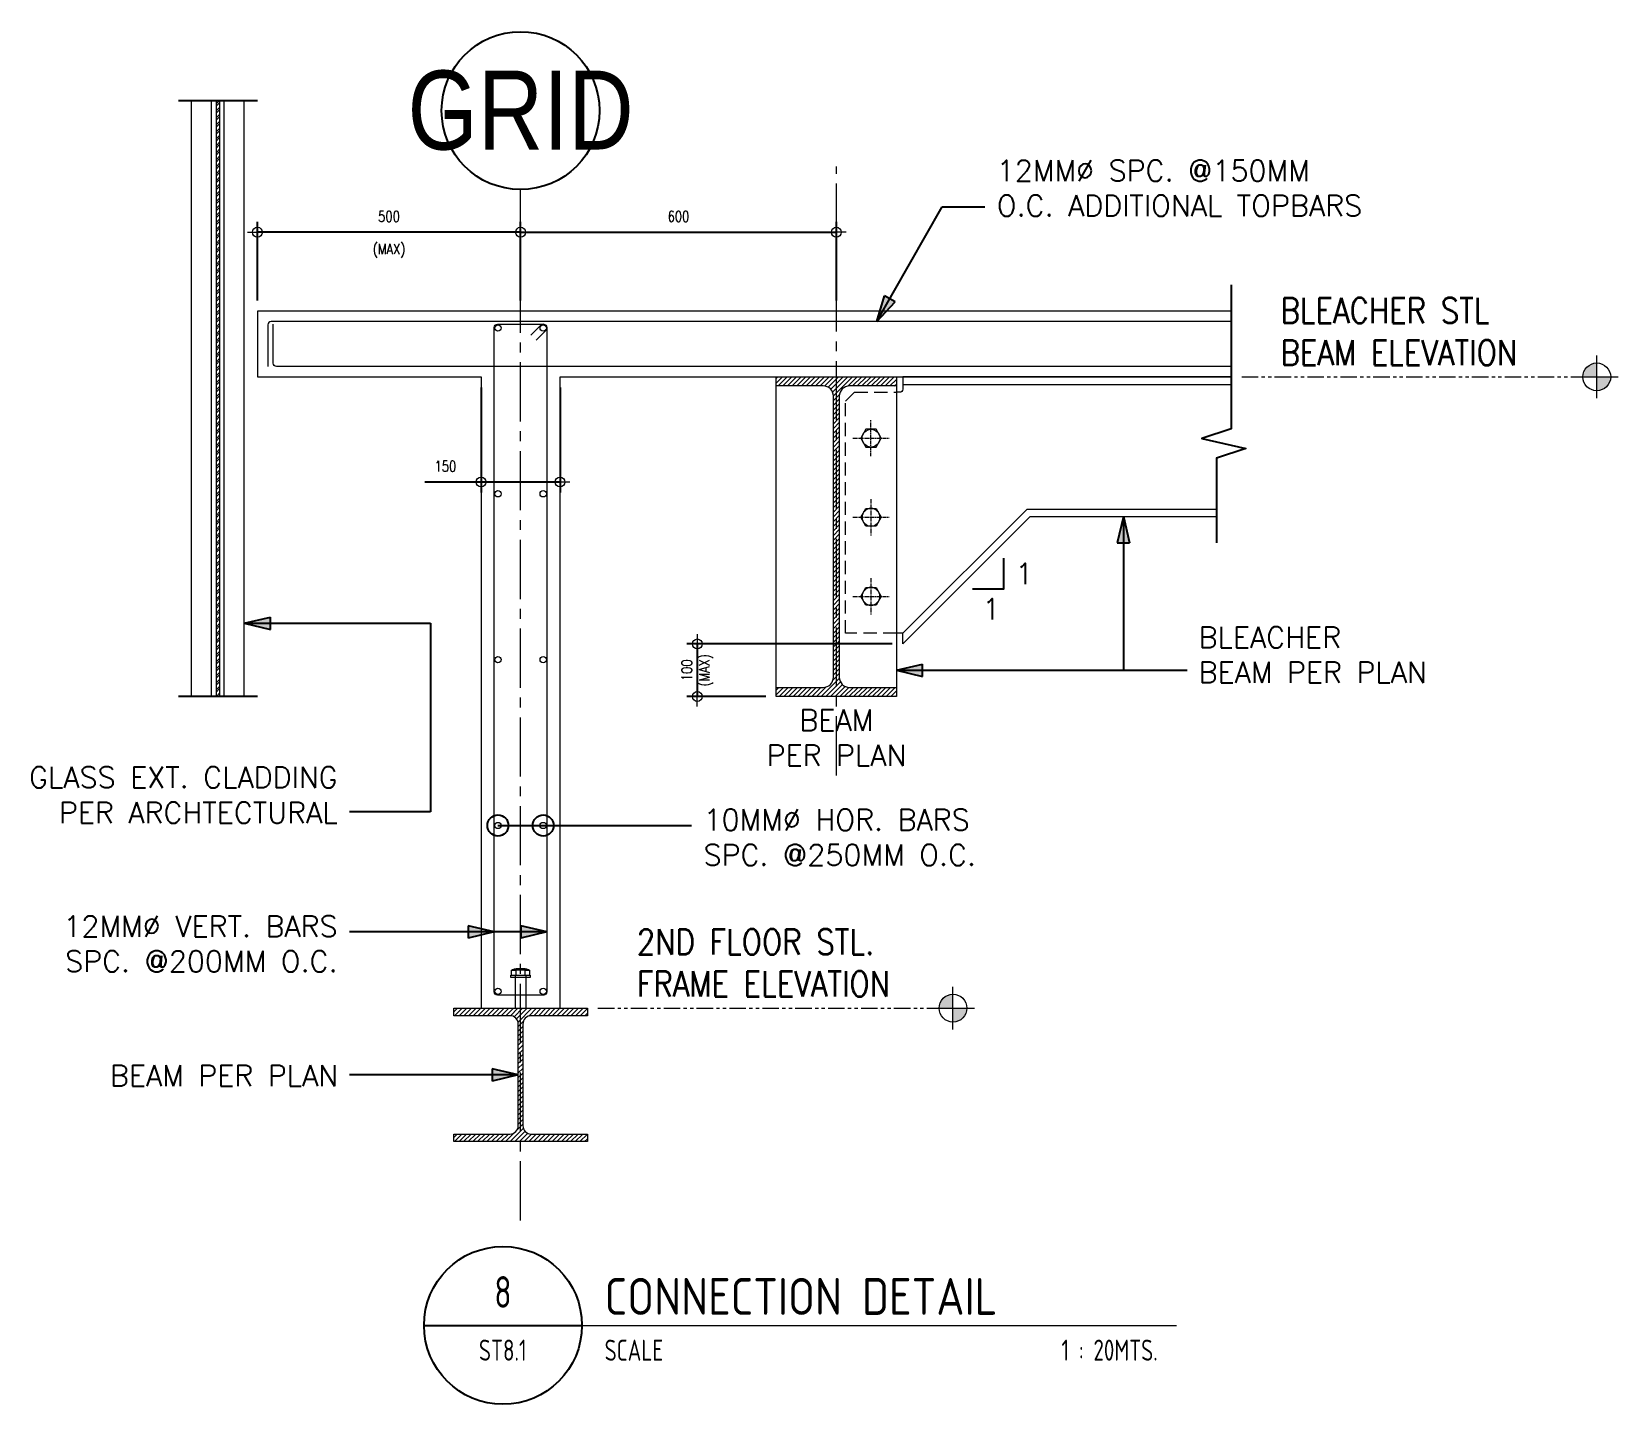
# Model space of a CAD drawing. Header units: millimetres. Extents: x -14320 to 437400, y -59080 to 73710.
# Drawn here: x 29319 to 32334, y 21799 to 24408 of the extents above; entities that cross this region are included whole.
import ezdxf
from ezdxf.enums import TextEntityAlignment as Align

# ---------------------------------------------------------------- set-up
doc = ezdxf.new("R2010")
doc.units = ezdxf.units.MM
doc.header["$LTSCALE"] = 10
doc.header["$MEASUREMENT"] = 0
for name, pattern in [('CENTER2', [1.125, 0.75, -0.125, 0.125, -0.125]), ('HIDDEN', [0.375, 0.25, -0.125]), ('PHANTOM2', [1.25, 0.625, -0.125, 0.125, -0.125, 0.125, -0.125])]:
    doc.linetypes.add(name, pattern=pattern)
for name, color, linetype, lineweight in [('HATCH', 8, 'Continuous', 5), ('HPROP', 251, 'Continuous', 9), ('OUTLINE', 1, 'HIDDEN', 15), ('S-Ablt', 1, 'Continuous', 9), ('S-ANNO-DIMS', 1, 'Continuous', 5), ('S-Anno-Symb', 143, 'PHANTOM2', 13), ('S-Anno-Text', 52, 'Continuous', 15), ('S-ANNO-WELD', 1, 'Continuous', 9), ('S-COLS', 6, 'Continuous', 15), ('S-DETL-FAST', 40, 'Continuous', 9), ('S-DETL-RBAR', 7, 'Continuous', 9), ('S_GRID LINES', 252, 'Continuous', 5), ('SLAB', 4, 'Continuous', 9), ('TEXT', 2, 'Continuous', 20), ('TEXT1', 3, 'Continuous', 20), ('WINDOW', 37, 'Continuous', 15)]:
    doc.layers.add(name, color=color, linetype=linetype, lineweight=lineweight)
doc.layers.add('TARGET-MAIN', color=1, linetype='Continuous')
doc.styles.add('1', font='simplex.shx', dxfattribs={"width": 0.85, "height": 40})
doc.styles.add('40', font='simplex.shx', dxfattribs={"width": 0.8, "height": 20})
doc.styles.add('ARCHITEXT', font='architxt.shx', dxfattribs={"width": 0.85})
doc.styles.add('ARIALNW', font='ARIALN.TTF')
doc.styles.add('ROMANS12', font='ROMANS.shx', dxfattribs={"height": 1.125})
doc.dimstyles.new('ESCA20', dxfattribs={"dimtxt": 40, "dimasz": 0.25, "dimexe": 20, "dimexo": 20, "dimgap": 20, "dimtad": 1, "dimdec": 0, "dimrnd": 1, "dimdsep": 46, "dimtxsty": '40', "dimblk1": 'ESCADIM_ARW', "dimblk2": 'ESCADIM_ARW', "dimsah": 1, "dimcen": 50, "dimclrd": 256, "dimclre": 256, "dimclrt": 52, "dimadec": 0, "dimazin": 0, "dimtfac": 1, "dimtdec": 0, "dimtofl": 0, "dimtmove": 0, "dimatfit": 3, "dimldrblk": 'ESCADIM_ARW', "dimfxl": 1, "dimtolj": 1, "dimtzin": 0, "dimarcsym": 0})
doc.dimstyles.new('ESCA_ARW$7', dxfattribs={"dimtxt": 200, "dimasz": 1, "dimexe": 100, "dimexo": 100, "dimgap": 100, "dimtad": 1, "dimdec": 0, "dimrnd": 1, "dimdsep": 46, "dimtxsty": '1', "dimblk1": 'dim_arw', "dimblk2": 'dim_arw', "dimsah": 1, "dimcen": 50, "dimclrd": 1, "dimclre": 256, "dimclrt": 52, "dimadec": 0, "dimazin": 0, "dimtfac": 1, "dimtofl": 0, "dimtmove": 0, "dimatfit": 3, "dimldrblk": 'dim_arw', "dimfxl": 1, "dimtolj": 1, "dimtzin": 0, "dimarcsym": 0})

# ---------------------------------------------------------------- blocks, each defined once
blk = doc.blocks.new('ESCADIM_ARW')
at = {"color": 9}
blk.add_line((75, 0), (-75, 0), dxfattribs=at)
blk.add_circle((0, 0), 37.5, dxfattribs=at)
blk = doc.blocks.new('*D67')
at = {"layer": 'Defpoints', "color": 0, "transparency": 16777216}
for p in [(30974.3, 23244.3, 0), (30584, 23144.3), (30734, 23144.3, 0)]:
    blk.add_point(p, dxfattribs=at)
at = {"layer": 'S-ANNO-DIMS', "lineweight": -2, "transparency": 16777216}
for p, q in [((30954.3, 23244.3), (30564, 23244.3)), ((30584, 23244.1), (30584, 23144.6)), ((30714, 23144.3), (30564, 23144.3))]:
    blk.add_line(p, q, dxfattribs=at)
at = {"layer": 'S-ANNO-DIMS', "lineweight": -2, "transparency": 16777216, "xscale": 0.25, "yscale": 0.25, "zscale": 0.25}
for p, rotation in [((30584, 23244.3), 90), ((30584, 23144.3), 270)]:
    blk.add_blockref('ESCADIM_ARW', p, dxfattribs=dict(at, rotation=rotation))
at = {"layer": 'S-ANNO-DIMS', "color": 52, "transparency": 16777216, "insert": (30584, 23194.3), "char_height": 20, "attachment_point": 5, "rotation": 90, "style": '40'}
blk.add_mtext('\\A1;100\\P(MAX)', dxfattribs=at)
blk = doc.blocks.new('HBOLTP')
at = {"color": 0, "linetype": 'ByBlock'}
blk.add_lwpolyline([(-0.25, 0.433), (-0.5, 0), (-0.25, -0.433), (0.25, -0.433), (0.5, 0), (0.25, 0.433)], close=True, dxfattribs=at)
blk.add_circle((0, 0), 0.433, dxfattribs=at)
blk = doc.blocks.new('TARGET-DWGLABEL')
at = {"layer": 'TARGET-MAIN'}
blk.add_line((-7.5, 0), (7.5, 0), dxfattribs=at)
blk.add_circle((0, 0), 7.5, dxfattribs=at)
at = {"layer": 'TARGET-MAIN', "color": 2, "style": 'ARCHITEXT', "width": 0.85}
blk.add_text('SCALE', height=2, dxfattribs=at).set_placement((9.66, -2.36), align=Align.MIDDLE_LEFT)
at = {"layer": 'TARGET-MAIN', "color": 6, "style": 'ARCHITEXT', "width": 0.85}
blk.add_attdef('DRAWING_TITLE', text='', height=5, dxfattribs=at).set_placement((9.08, 4.41), align=Align.MIDDLE_LEFT)
at = {"layer": 'TARGET-MAIN', "color": 4, "style": 'ARCHITEXT', "width": 0.85}
blk.add_attdef('DWG_NO.', text='', height=3, dxfattribs=at).set_placement((0, 3.17), align=Align.MIDDLE_CENTER)
at = {"layer": 'TARGET-MAIN', "color": 3, "style": 'ARCHITEXT', "width": 0.85}
blk.add_attdef('SHT_NO.', text='', height=2, dxfattribs=at).set_placement((-0.02, -2.36), align=Align.MIDDLE_CENTER)
at = {"layer": 'TARGET-MAIN', "color": 2, "style": 'ARCHITEXT', "width": 0.85}
blk.add_attdef('SCALE', text='', height=2, dxfattribs=at).set_placement((69.6, -2.36), align=Align.MIDDLE_RIGHT)
blk = doc.blocks.new('*D68')
at = {"layer": 'Defpoints', "color": 0, "transparency": 16777216}
for p in [(30848.2, 24026.9), (30248.2, 23876.9), (30848.2, 23876.9)]:
    blk.add_point(p, dxfattribs=at)
at = {"layer": 'S-ANNO-DIMS', "lineweight": -2, "transparency": 16777216}
for p, q in [((30248.2, 23896.9), (30248.2, 24046.9)), ((30248.4, 24026.9), (30847.9, 24026.9)), ((30848.2, 23896.9), (30848.2, 24046.9))]:
    blk.add_line(p, q, dxfattribs=at)
at = {"layer": 'S-ANNO-DIMS', "lineweight": -2, "transparency": 16777216, "xscale": 0.25, "yscale": 0.25, "zscale": 0.25, "rotation": 180}
blk.add_blockref('ESCADIM_ARW', (30248.2, 24026.9), dxfattribs=at)
at = {"layer": 'S-ANNO-DIMS', "lineweight": -2, "transparency": 16777216, "xscale": 0.25, "yscale": 0.25, "zscale": 0.25}
blk.add_blockref('ESCADIM_ARW', (30848.2, 24026.9), dxfattribs=at)
at = {"layer": 'S-ANNO-DIMS', "color": 52, "transparency": 16777216, "insert": (30548.2, 24056.9), "char_height": 20, "attachment_point": 5, "style": '40'}
blk.add_mtext('\\A1;600', dxfattribs=at)
blk = doc.blocks.new('dim_arw')
h = blk.add_hatch(color=256)
h.paths.add_polyline_path([(-125.603, 29.454), (0, 0), (-125.603, -29.454, -0.115681), (-132.51, 0, -0.115681)])
h.paths.add_polyline_path([(-249.023, 58.396), (-125.603, 29.454, 0.115681), (-132.51, 0, 0.115681), (-125.603, -29.454), (-249.023, -58.396)])
for p, q in [((0, 0), (-249.023, 58.396)), ((-249.023, 58.396), (-249.023, -58.396)), ((0, 0), (-249.023, -58.396))]:
    blk.add_line(p, q)
blk = doc.blocks.new('*D69')
at = {"layer": 'Defpoints', "color": 0, "transparency": 16777216}
for p in [(29748.2, 24026.9), (29748.2, 23876.9, 0), (30248.2, 23876.9)]:
    blk.add_point(p, dxfattribs=at)
at = {"layer": 'S-ANNO-DIMS', "lineweight": -2, "transparency": 16777216}
for p, q in [((29748.2, 23896.9), (29748.2, 24046.9)), ((30247.9, 24026.9), (29748.4, 24026.9)), ((30248.2, 23896.9), (30248.2, 24046.9))]:
    blk.add_line(p, q, dxfattribs=at)
at = {"layer": 'S-ANNO-DIMS', "lineweight": -2, "transparency": 16777216, "xscale": 0.25, "yscale": 0.25, "zscale": 0.25, "rotation": 180}
blk.add_blockref('ESCADIM_ARW', (29748.2, 24026.9), dxfattribs=at)
at = {"layer": 'S-ANNO-DIMS', "lineweight": -2, "transparency": 16777216, "xscale": 0.25, "yscale": 0.25, "zscale": 0.25}
blk.add_blockref('ESCADIM_ARW', (30248.2, 24026.9), dxfattribs=at)
at = {"layer": 'S-ANNO-DIMS', "color": 52, "transparency": 16777216, "char_height": 20, "attachment_point": 5, "style": '40'}
for s, insert in [('\\A1;500', (29998.2, 24056.9)), ('\\A1;(MAX)', (29998.2, 23991.6))]:
    blk.add_mtext(s, dxfattribs=dict(at, insert=insert))
blk = doc.blocks.new('BOLT', base_point=(6.579, 3.6798))
for p, q in [((6.571, 3.6847), (6.571, 3.6798)), ((6.575, 3.6847), (6.571, 3.6847)), ((6.575, 3.6858), (6.573, 3.6858)), ((6.575, 3.6798), (6.575, 3.6858)), ((6.575, 3.6858), (6.583, 3.6858)), ((6.575, 3.6847), (6.583, 3.6847)), ((6.585, 3.6858), (6.583, 3.6858)), ((6.583, 3.6798), (6.583, 3.6858)), ((6.587, 3.6847), (6.583, 3.6847)), ((6.587, 3.6798), (6.587, 3.6847))]:
    blk.add_line(p, q)
for centre, radius, start, end in [((6.573, 3.6833), 0.00241, 33.9696, 146.0304), ((6.579, 3.6777), 0.00805, 60.2058, 119.7942), ((6.585, 3.6833), 0.00241, 33.9696, 146.0304)]:
    blk.add_arc(centre, radius, start, end)
blk = doc.blocks.new('BOLT20')
at = {"color": 1}
for p, q in [((-18.5, 4.5), (-18.5, 0)), ((18.5, 4.5), (-18.5, 4.5)), ((-18.5, 0), (18.5, 0)), ((18.5, 0), (18.5, 4.5))]:
    blk.add_line(p, q, dxfattribs=at)
at = {"color": 1, "xscale": 2125, "yscale": 2000, "zscale": 2125}
blk.add_blockref('BOLT', (0, 4.5), dxfattribs=at)
blk = doc.blocks.new('Elev_Pnt')
at = {"layer": 'S-Anno-Symb'}
h = blk.add_hatch(color=1, dxfattribs=at)
h.paths.add_polyline_path([(0, 110, 0.414214), (-110, 0), (0, 0)])
h.paths.add_polyline_path([(110, 0), (0, 0), (0, -110, 0.414214)])
at = {"layer": 'S-Anno-Symb', "color": 1, "linetype": 'Continuous'}
for p, q in [((0, -170), (0, 170)), ((-170, 0), (170, 0))]:
    blk.add_line(p, q, dxfattribs=at)
blk.add_circle((0, 0), 110, dxfattribs=at)
blk = doc.blocks.new('*D70')
at = {"layer": 'Defpoints', "color": 0, "transparency": 16777216}
for p in [(30173.2, 23751.9, 0), (30323.2, 23751.9, 0), (30173.2, 23552)]:
    blk.add_point(p, dxfattribs=at)
at = {"layer": 'S-ANNO-DIMS', "lineweight": -2, "transparency": 16777216}
for p, q in [((30173.2, 23731.9), (30173.2, 23532)), ((30323.2, 23731.9), (30323.2, 23532)), ((30173.2, 23552), (30066.3, 23552)), ((30322.9, 23552), (30173.4, 23552))]:
    blk.add_line(p, q, dxfattribs=at)
at = {"layer": 'S-ANNO-DIMS', "lineweight": -2, "transparency": 16777216, "xscale": 0.25, "yscale": 0.25, "zscale": 0.25, "rotation": 180}
blk.add_blockref('ESCADIM_ARW', (30173.2, 23552), dxfattribs=at)
at = {"layer": 'S-ANNO-DIMS', "lineweight": -2, "transparency": 16777216, "xscale": 0.25, "yscale": 0.25, "zscale": 0.25}
blk.add_blockref('ESCADIM_ARW', (30323.2, 23552), dxfattribs=at)
at = {"layer": 'S-ANNO-DIMS', "color": 52, "transparency": 16777216, "insert": (30105.3, 23582), "char_height": 20, "attachment_point": 5, "style": '40'}
blk.add_mtext('\\A1;150', dxfattribs=at)

msp = doc.modelspace()

# ---------------------------------------------------------------- hatches: boundary and pattern name
at = {"layer": 'HATCH'}
h = msp.add_hatch(dxfattribs=at)
h.set_pattern_fill('ANSI32', color=254, scale=25, style=0)
h.set_pattern_definition([(45, (-121997.13, -108754.902), (-6.62912607, 6.62912607), []), (45, (-121992.711, -108754.902), (-6.62912607, 6.62912607), [])])
h.paths.add_polyline_path([(29670.2, 24276.9), (29676.2, 24276.9), (29676.2, 23144.3), (29670.2, 23144.3)])
h = msp.add_hatch(dxfattribs=at)
h.set_pattern_fill('ANSI31', color=254, scale=50, style=0)
h.set_pattern_definition([(45, (-118582.229, -108879.902), (-4.41941738, 4.41941738), [])])
edge = h.paths.add_edge_path()
edge.add_line((30848.2, 23144.3), (30734, 23144.3))
edge.add_line((30734, 23144.3), (30734, 23161.6))
edge.add_line((30734, 23161.6), (30823.3, 23161.6))
edge.add_arc((30823.3, 23180.8), 19.2, 270, 360)
edge.add_line((30842.6, 23180.8), (30842.6, 23715.4))
edge.add_arc((30823.3, 23715.4), 19.2, 0, 90)
edge.add_line((30823.3, 23734.6), (30734, 23734.6))
edge.add_line((30734, 23734.6), (30734, 23751.9))
edge.add_line((30734, 23751.9), (30962.3, 23751.9))
edge.add_line((30962.3, 23751.9), (30962.3, 23734.6))
edge.add_line((30962.3, 23734.6), (30873, 23734.6))
edge.add_arc((30873, 23715.4), 19.2, 90, 180)
edge.add_line((30853.8, 23715.4), (30853.8, 23180.8))
edge.add_arc((30873, 23180.8), 19.2, 180, 270)
edge.add_line((30873, 23161.6), (30962.3, 23161.6))
edge.add_line((30962.3, 23161.6), (30962.3, 23144.3))
edge.add_line((30962.3, 23144.3), (30848.2, 23144.3))
h = msp.add_hatch(dxfattribs=at)
h.set_pattern_fill('ANSI31', color=254, scale=50, style=0)
h.set_pattern_definition([(45, (-106065.4467, -109805.8645), (-4.41941738, 4.41941738), [])])
edge = h.paths.add_edge_path()
edge.add_line((30248.2, 22298.4), (30121.2, 22298.4))
edge.add_line((30121.2, 22298.4), (30121.2, 22312.6))
edge.add_line((30121.2, 22312.6), (30227.9, 22312.6))
edge.add_arc((30227.9, 22328.5), 15.9, 270, 360)
edge.add_line((30243.9, 22328.5), (30243.9, 22521.7))
edge.add_arc((30227.9, 22521.7), 15.9, 0, 90)
edge.add_line((30227.9, 22537.6), (30121.2, 22537.6))
edge.add_line((30121.2, 22537.6), (30121.2, 22551.9))
edge.add_line((30121.2, 22551.9), (30375.2, 22551.9))
edge.add_line((30375.2, 22551.9), (30375.2, 22537.6))
edge.add_line((30375.2, 22537.6), (30268.4, 22537.6))
edge.add_arc((30268.4, 22521.7), 15.9, 90, 180)
edge.add_line((30252.5, 22521.7), (30252.5, 22328.5))
edge.add_arc((30268.4, 22328.5), 15.9, 180, 270)
edge.add_line((30268.4, 22312.6), (30375.2, 22312.6))
edge.add_line((30375.2, 22312.6), (30375.2, 22298.4))
edge.add_line((30375.2, 22298.4), (30248.2, 22298.4))

# ---------------------------------------------------------------- linework, layer by layer
at = {"color": 1}
for p, q in [((29748.2, 24276.9, 0), (29598.2, 24276.9, 0)), ((29748.2, 23144.3, 0), (29598.2, 23144.3, 0))]:
    msp.add_line(p, q, dxfattribs=at)
at = {"color": 1, "elevation": 0}
msp.add_lwpolyline([(31598.4, 23926.9), (31598.4, 23652.9), (31542.8, 23634.6), (31626.2, 23615.6), (31570.6, 23597.3), (31570.6, 23436.4)], dxfattribs=at)
at = {"color": 254, "elevation": 0}
msp.add_lwpolyline([(31165.6, 23407.3), (31165.6, 23348.3), (31106.6, 23348.3)], dxfattribs=at)
msp.add_circle((30248.2, 24258, 0), 150)
at = {"layer": 'HPROP', "color": 1}
for p, q in [((30238.2, 22614.4, 0), (30238.2, 22551.9, 0)), ((30258.2, 22614.4, 0), (30258.2, 22551.9, 0)), ((30238.2, 22551.9, 0), (30258.2, 22551.9, 0))]:
    msp.add_line(p, q, dxfattribs=at)
at = {"layer": 'OUTLINE', "linetype": 'HIDDEN', "ltscale": 10, "elevation": 0}
msp.add_lwpolyline([(30962.3, 23264.4), (30865.8, 23264.4), (30865.8, 23705.6), (30882.7, 23722.6), (30962.3, 23722.6)], dxfattribs=at)
at = {"layer": 'S-ANNO-DIMS', "linetype": 'CENTER2'}
for p, q in [((30914, 23600.9, 0), (30914, 23669.7, 0)), ((30879.7, 23635.3, 0), (30948.4, 23635.3, 0)), ((30914, 23519.4, 0), (30914, 23450.6, 0)), ((30879.7, 23485, 0), (30948.4, 23485, 0)), ((30914, 23369.1, 0), (30914, 23300.3, 0)), ((30879.7, 23334.7, 0), (30948.4, 23334.7, 0))]:
    msp.add_line(p, q, dxfattribs=at)
at = {"layer": 'S-Anno-Symb', "color": 1, "ltscale": 5}
for p, q in [((31618.4, 23751.9, 0), (32293, 23751.9, 0)), ((30395.2, 22551.9, 0), (31069.8, 22551.9, 0))]:
    msp.add_line(p, q, dxfattribs=at)
at = {"layer": 'S-Anno-Text', "color": 1}
msp.add_line((30064.7, 21948.9), (31494.7, 21948.9), dxfattribs=at)
at = {"layer": 'S-COLS', "color": 2, "ltscale": 0.05}
for p, q in [((30974.3, 23737.6, 0), (31598.4, 23737.6, 0)), ((30974.3, 23264.4, 0), (31210.5, 23500.6, 0)), ((31210.5, 23500.6, 0), (31570.6, 23500.6, 0)), ((30974.3, 23264.4, 0), (30962.3, 23264.4, 0)), ((30974.3, 23244.3, 0), (30974.3, 23264.4, 0))]:
    msp.add_line(p, q, dxfattribs=at)
at = {"layer": 'S-COLS', "ltscale": 0.05, "elevation": 0}
msp.add_lwpolyline([(30848.2, 23144.3), (30734, 23144.3), (30734, 23161.6), (30823.3, 23161.6, 0.414214), (30842.6, 23180.8), (30842.6, 23715.4, 0.414214), (30823.3, 23734.6), (30734, 23734.6), (30734, 23751.9), (30962.3, 23751.9), (30962.3, 23734.6), (30873, 23734.6, 0.414214), (30853.8, 23715.4), (30853.8, 23180.8, 0.414214), (30873, 23161.6), (30962.3, 23161.6), (30962.3, 23144.3), (30848.2, 23144.3)], format="xyb", dxfattribs=at)
at = {"layer": 'S-COLS', "color": 2, "ltscale": 0.05, "elevation": 0}
msp.add_lwpolyline([(30734, 23751.9), (30962.3, 23751.9), (30962.3, 23144.3), (30734, 23144.3)], close=True, dxfattribs=at)
msp.add_lwpolyline([(31598.4, 23751.9), (30974.3, 23751.9), (30974.3, 23728.6, -0.414214), (30968.3, 23722.6), (30962.3, 23722.6)], format="xyb", dxfattribs=at)
msp.add_lwpolyline([(30974.3, 23244.3), (31216.4, 23486.4), (31570.6, 23486.4)], dxfattribs=at)
at = {"layer": 'S-COLS', "color": 42, "ltscale": 0.05, "elevation": 0}
msp.add_lwpolyline([(30248.2, 22298.4), (30121.2, 22298.4), (30121.2, 22312.6), (30227.9, 22312.6, 0.414214), (30243.9, 22328.5), (30243.9, 22521.7, 0.414214), (30227.9, 22537.6), (30121.2, 22537.6), (30121.2, 22551.9), (30375.2, 22551.9), (30375.2, 22537.6), (30268.4, 22537.6, 0.414214), (30252.5, 22521.7), (30252.5, 22328.5, 0.414214), (30268.4, 22312.6), (30375.2, 22312.6), (30375.2, 22298.4), (30248.2, 22298.4)], format="xyb", dxfattribs=at)
at = {"layer": 'S-DETL-RBAR', "elevation": 0}
for points in [[(31598.4, 23856.9), (29774.2, 23856.9, 0.414214), (29768.2, 23850.9), (29768.2, 23771.9)], [(31598.4, 23771.9), (29784.2, 23771.9, -0.414214), (29778.2, 23777.9), (29778.2, 23851.9)], [(30277.7, 23821.5), (30296.1, 23839.9, 1), (30286.2, 23849.8), (30267.8, 23831.4)]]:
    msp.add_lwpolyline(points, format="xyb", dxfattribs=at)
msp.add_lwpolyline([(30292.2, 22576.9), (30204.2, 22576.9, -0.414214), (30198.2, 22582.9), (30198.2, 23845.9, -0.414214), (30204.2, 23851.9), (30292.2, 23851.9, -0.414214), (30298.2, 23845.9), (30298.2, 22582.9, -0.414214)], format="xyb", close=True, dxfattribs=at)
at = {"layer": 'S-DETL-RBAR'}
for centre in [(30205.2, 23844.9, 0), (30291.2, 23844.9, 0), (30205.2, 23529.6, 0), (30291.2, 23529.6, 0), (30205.2, 23214.4, 0), (30291.2, 23214.4, 0), (30205.2, 22899.1, 0), (30291.2, 22899.1, 0), (30205.2, 22583.9, 0), (30291.2, 22583.9, 0)]:
    msp.add_circle(centre, 6, dxfattribs=at)
at = {"layer": 'S_GRID LINES', "linetype": 'CENTER2', "ltscale": 15}
for p, q in [((30848.2, 22994.3, 0), (30848.2, 24151.9, 0)), ((30248.2, 22148.4, 0), (30248.2, 24108, 0))]:
    msp.add_line(p, q, dxfattribs=at)
at = {"layer": 'SLAB', "elevation": 0}
for points in [[(30323.2, 23751.9), (31598.4, 23751.9), (31598.4, 23876.9), (29748.2, 23876.9), (29748.2, 23751.9), (30173.2, 23751.9)], [(30173.2, 23751.9), (30173.2, 22551.9), (30323.2, 22551.9), (30323.2, 23751.9)]]:
    msp.add_lwpolyline(points, dxfattribs=at)
at = {"layer": 'WINDOW', "linetype": 'Continuous', "lineweight": 15, "ltscale": 200}
for p, q in [((29623.2, 23144.3, 0), (29623.2, 24276.9, 0)), ((29661.2, 23144.3, 0), (29661.2, 24276.9, 0)), ((29685.2, 23144.3, 0), (29685.2, 24276.9, 0)), ((29723.2, 23144.3, 0), (29723.2, 24276.9, 0))]:
    msp.add_line(p, q, dxfattribs=at)
at = {"layer": 'WINDOW', "linetype": 'Continuous', "lineweight": 15, "ltscale": 200, "elevation": 0}
msp.add_lwpolyline([(29670.2, 24276.9), (29676.2, 24276.9), (29676.2, 23144.3), (29670.2, 23144.3), (29670.2, 24276.9)], dxfattribs=at)

# ---------------------------------------------------------------- block references
at = {"layer": 'S-Ablt', "color": 1, "xscale": -1}
msp.add_blockref('BOLT20', (30248.2, 22609.9, 0), dxfattribs=at)
at = {"layer": 'S-Anno-Symb', "xscale": 0.2399999999906868, "yscale": 0.2399999999906868, "zscale": 0.2399999999906868}
for p in [(32293, 23751.9, 0), (31069.8, 22551.9, 0)]:
    msp.add_blockref('Elev_Pnt', p, dxfattribs=at)
at = {"layer": 'S-DETL-FAST', "linetype": 'ByBlock', "xscale": 38.97000000008848, "yscale": 38.97000000008848, "zscale": 38.97000000008848, "rotation": 180}
msp.add_blockref('HBOLTP', (30914, 23635.3, 0), dxfattribs=at)
at = {"layer": 'S-DETL-FAST', "linetype": 'ByBlock', "xscale": -38.97000000008848, "yscale": 38.97000000008848, "zscale": 38.97000000008848}
for p in [(30914, 23485, 0), (30914, 23334.7, 0)]:
    msp.add_blockref('HBOLTP', p, dxfattribs=at)
at = {"layer": 'TARGET-MAIN', "color": 1}
ref = msp.add_blockref('TARGET-DWGLABEL', (30214.7, 21948.9), dxfattribs=dict(at, xscale=20, yscale=20, zscale=20))
ref.add_attrib('DWG_NO.', '8', dxfattribs={"color": 5, "height": 60, "style": 'ARCHITEXT', "width": 0.85}).set_placement((30214.7, 22012.4), align=Align.MIDDLE_CENTER)
ref.add_attrib('SHT_NO.', 'ST8.1', dxfattribs={"color": 2, "height": 40, "style": 'ARCHITEXT', "width": 0.85}).set_placement((30214.4, 21901.8), align=Align.MIDDLE_CENTER)
ref.add_attrib('DRAWING_TITLE', 'CONNECTION DETAIL', dxfattribs={"color": 5, "height": 70, "style": 'ARCHITEXT'}).set_placement((30407.9, 22003.9), align=Align.MIDDLE_LEFT)
ref.add_attrib('SCALE', '1 : 20MTS.', dxfattribs={"color": 2, "height": 40, "style": 'ARCHITEXT', "width": 0.85}).set_placement((31458.8, 21901.8), align=Align.MIDDLE_RIGHT)

# ---------------------------------------------------------------- texts
at = {"layer": 'S-Anno-Text', "char_height": 40, "style": 'ROMANS12'}
for s, insert, width, attachment_point in [('12MM%%C SPC. @150MM\\PO.C. ADDITIONAL TOPBARS', (31152.9, 24163.8, 0), 910.912, 1), ('1', (31188.3, 23397.8, 0), 936.672, 1), ('1', (31125.6, 23330.5, 0), 936.672, 1), ('\\pxql;BLEACHER\\PBEAM PER PLAN', (31536.3, 23276.8, 0), 936.672, 1), ('\\pxqc;BEAM\\PPER PLAN', (30848.2, 23119.3, 0), 766.339, 2), ('GLASS EXT. CLADDING\\PPER ARCHTECTURAL', (29900.5, 23010.4, 0), 936.672, 3), ('10MM%%C HOR. BARS\\PSPC. @250MM O.C.', (30595.8, 22929.9, 0), 936.672, 1), ('12MM%%C VERT. BARS \\PSPC. @200MM O.C. ', (29900.5, 22727.6, 0), 1104.462, 3), ('\\pxqr;BEAM PER PLAN', (29901.5, 22443.5, 0), 936.672, 3)]:
    msp.add_mtext(s, dxfattribs=dict(at, insert=insert, width=width, attachment_point=attachment_point))
at = {"layer": 'TEXT', "insert": (30248.2, 24258, 0), "char_height": 150, "width": 943.451, "attachment_point": 5, "style": 'ARIALNW'}
msp.add_mtext('GRID', dxfattribs=at)
at = {"layer": 'TEXT1', "char_height": 48, "attachment_point": 1, "style": '1'}
for s, insert, width in [('BLEACHER STL\\PBEAM ELEVATION', (31692.2, 23902, 0), 969.317), ('2ND FLOOR STL.\\PFRAME ELEVATION', (30469.1, 22702, 0), 724.583)]:
    msp.add_mtext(s, dxfattribs=dict(at, insert=insert, width=width))

# ---------------------------------------------------------------- dimensions: what is measured, and where the dimension line sits
at = {"layer": 'S-ANNO-DIMS'}
dim = msp.add_linear_dim(base=(29748.2, 24026.9, 0), p1=(30248.2, 23876.9, 0), p2=(29748.2, 23876.9, 0), angle=180, text='<>\\X(MAX)', dimstyle='ESCA20', dxfattribs=at)
dim.commit()
dim.dimension.update_dxf_attribs({"geometry": '*D69', "text_midpoint": (29998.2, 24026.9, 0)})
dim = msp.add_linear_dim(base=(30848.2, 24026.9, 0), p1=(30248.2, 23876.9, 0), p2=(30848.2, 23876.9, 0), text='<>\\X', dimstyle='ESCA20', dxfattribs=at)
dim.commit()
dim.dimension.update_dxf_attribs({"geometry": '*D68', "text_midpoint": (30548.2, 24026.9, 0)})
dim = msp.add_linear_dim(base=(30173.2, 23552, 0), p1=(30323.2, 23751.9, 0), p2=(30173.2, 23751.9, 0), dimstyle='ESCA20', dxfattribs=at)
dim.commit()
dim.dimension.update_dxf_attribs({"geometry": '*D70', "text_midpoint": (30105.3, 23552, 0), "dimtype": 160})
dim = msp.add_linear_dim(base=(30584, 23144.3, 0), p1=(30974.3, 23244.3, 0), p2=(30734, 23144.3, 0), angle=90, text='<>\\X(MAX)', dimstyle='ESCA20', dxfattribs=at)
dim.commit()
dim.dimension.update_dxf_attribs({"geometry": '*D67', "text_midpoint": (30584, 23194.3, 0), "dimtype": 160})

# ---------------------------------------------------------------- leaders
at = {"layer": 'S-ANNO-WELD'}
for points, override in [([(30925.1, 23856.9, 0), (31049.1, 24075.2, 0), (31130.4, 24075.2, 0)], {"dimscale": 0.2}), ([(31393.5, 23486.4, 0), (31393.5, 23194.3, 0), (31514.6, 23194.3, 0)], {"dimscale": 0.2}), ([(29723.2, 23283.4, 0), (30077.3, 23283.4, 0), (30077.3, 22924.9, 0), (29923.2, 22924.9, 0)], {"dimscale": 0.2}), ([(30962.3, 23194.3, 0), (31514.6, 23194.3, 0)], {"dimscale": 0.2}), ([(30205.2, 22899.1, 0), (30573.2, 22899.1, 0)], {"dimscale": 0.2, "dimasz": 200, "dimldrblk": 'DotBlank'}), ([(30291.2, 22899.1, 0), (30573.2, 22899.1, 0)], {"dimscale": 0.2, "dimasz": 200, "dimldrblk": 'DotBlank'}), ([(30298.2, 22696.8, 0), (29923.2, 22696.8, 0)], {"dimscale": 0.2}), ([(30198.2, 22696.8, 0), (29923.2, 22696.8, 0)], {"dimscale": 0.2}), ([(30243.9, 22425.1, 0), (29923.2, 22425.1, 0)], {"dimscale": 0.2})]:
    msp.add_leader(points, dimstyle='ESCA_ARW$7', override=override, dxfattribs=at)

doc.saveas('drawing.dxf')
